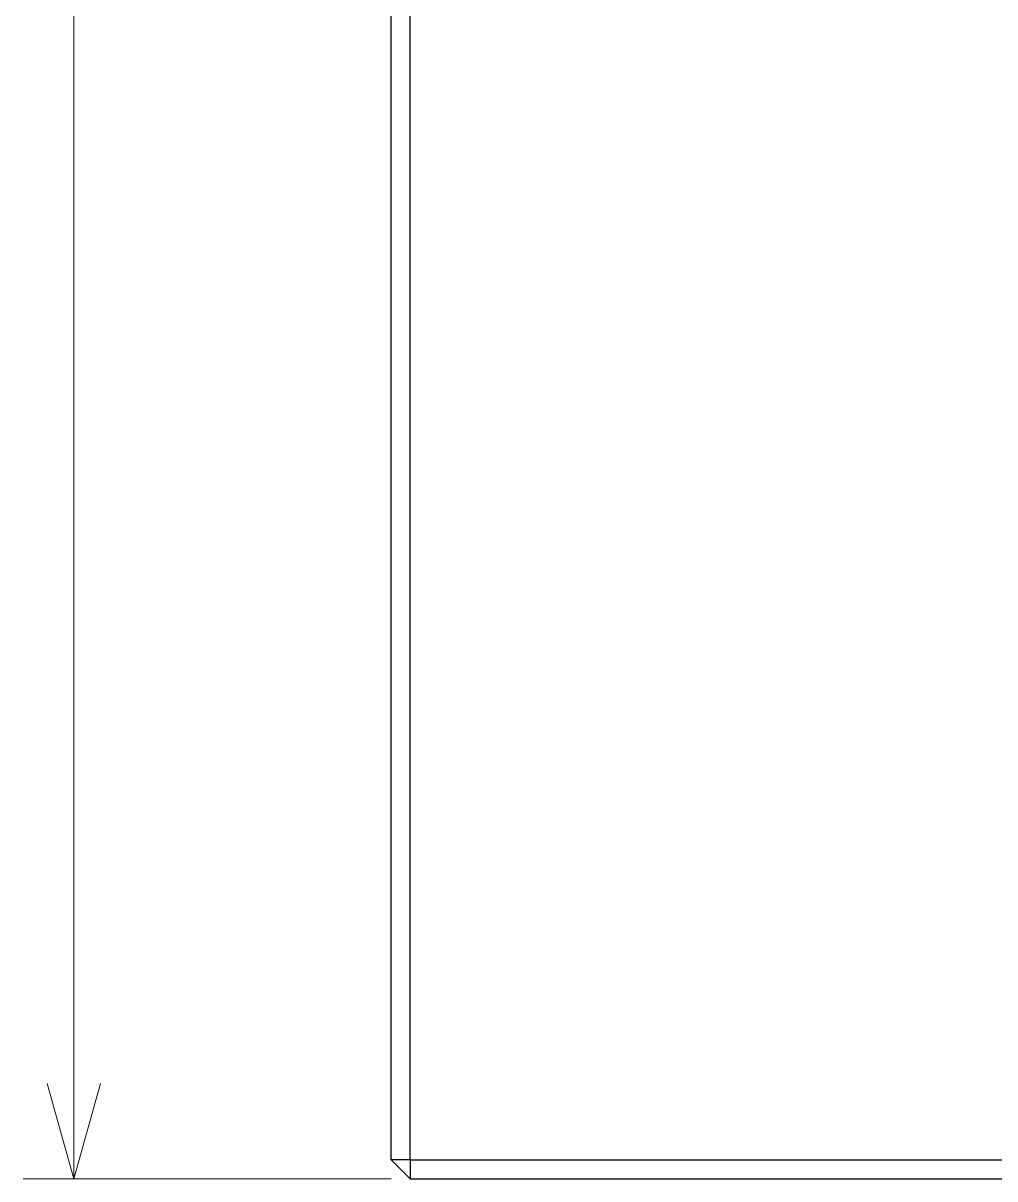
# Paper-space layout '01_三视图' of a CAD drawing. Header units: millimetres. Extents: x 8 to 439, y 8 to 289.
# Drawn here: x 130.31 to 145.62, y 66.5 to 84.7 of the extents above; entities that cross this region are included whole.
import ezdxf

# ---------------------------------------------------------------- set-up
doc = ezdxf.new("R2010")
doc.units = ezdxf.units.MM
doc.layers.add('ANNOTATIONS', color=7, linetype='CONTINUOUS', lineweight=18)
doc.layers.add('VISIBLE', color=7, linetype='CONTINUOUS', lineweight=25)

psp = doc.layouts.new('01_三视图')

# ---------------------------------------------------------------- linework, layer by layer
at = {"layer": 'ANNOTATIONS'}
for p, q in [((131.106, 66.5), (131.106, 117.5)), ((131.106, 66.5), (130.686, 68)), ((131.106, 66.5), (131.526, 68)), ((136.106, 66.5), (130.306, 66.5))]:
    psp.add_line(p, q, dxfattribs=at)
at = {"layer": 'VISIBLE'}
for points in [[(136.106, 66.8), (136.106, 117.2)], [(136.406, 66.8), (136.406, 117.2)], [(136.106, 66.8), (136.406, 66.5)], [(136.406, 66.8), (136.106, 66.8)], [(136.406, 66.8), (136.406, 66.5)], [(136.406, 66.8), (185.594, 66.8)], [(136.406, 66.5), (185.594, 66.5)]]:
    psp.add_lwpolyline(points, dxfattribs=at)

doc.saveas('drawing.dxf')
